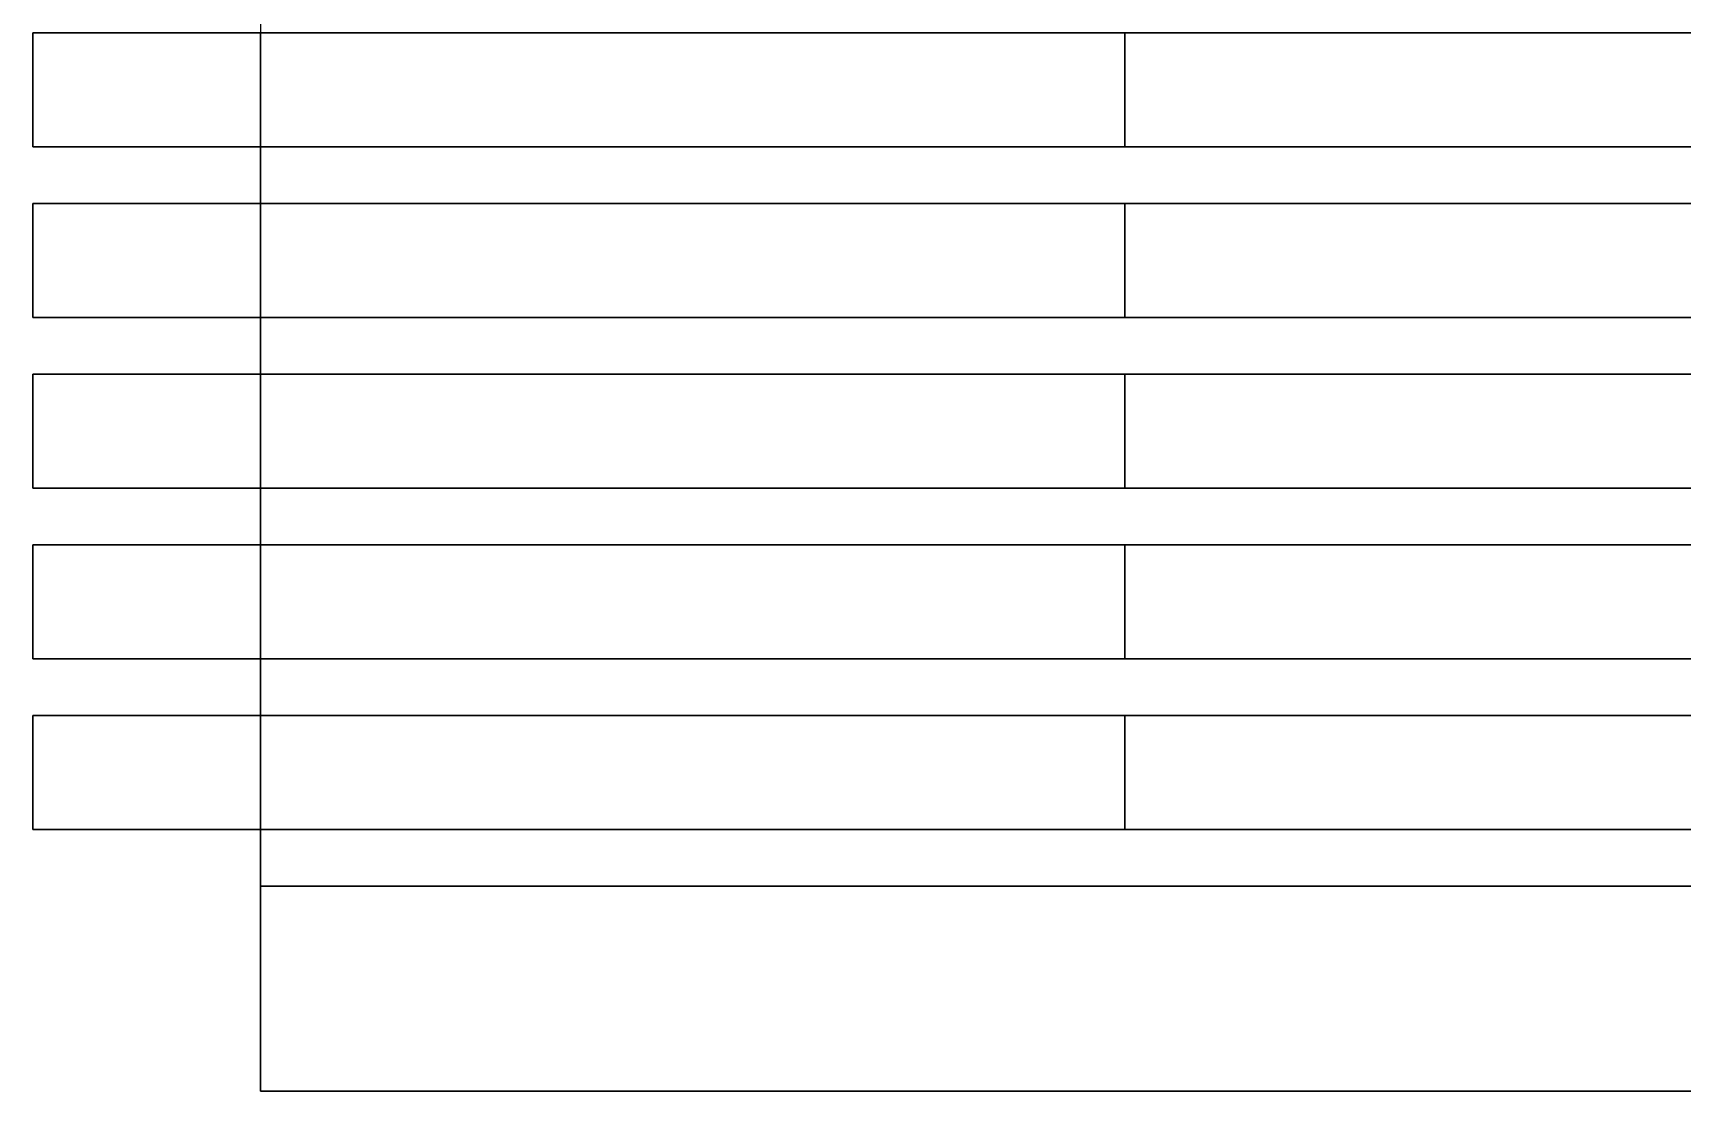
# Model space of a CAD drawing. Header units: millimetres. Extents: x -20 to 230, y -446 to 0.
# Drawn here: x -20 to 125, y -446 to -353 of the extents above; entities that cross this region are included whole.
import ezdxf

# ---------------------------------------------------------------- set-up
doc = ezdxf.new("R2010")
doc.units = ezdxf.units.MM
for name, color, linetype in [('1', 9, 'Continuous'), ('27', 7, 'Continuous'), ('Caixa', 250, 'Continuous')]:
    doc.layers.add(name, color=color, linetype=linetype)
for name, color, linetype, plot in [('2', 253, 'Continuous', False), ('3', 41, 'Continuous', False), ('4', 253, 'Continuous', False), ('Letra', 250, 'Continuous', False)]:
    doc.layers.add(name, color=color, linetype=linetype, plot=plot)

# ---------------------------------------------------------------- blocks, each defined once
blk = doc.blocks.new('2')
at = {"layer": 'Letra', "invisible_edges": 15}
for points in [[(58.69, -477.5, 130), (0, -477.5, 130), (0, -76, 130), (58.69, -76, 130)], [(67.52, -95, 130), (67.52, -477.5, 130), (58.69, -477.5, 130), (58.69, -86, 130)], [(67.52, -401.82, 130), (68.71, -401.82, 130), (68.71, -408.19, 130), (67.52, -408.19, 130)], [(68.71, -408.19, 130), (68.71, -408.19, 125), (68.71, -401.82, 125), (68.71, -401.82, 130)], [(68.71, -401.82, 125), (68.71, -408.19, 125), (99.63, -408.19, 125), (99.63, -401.82, 125)], [(99.63, -408.19, 130), (99.63, -408.19, 125), (99.63, -401.82, 125), (99.63, -401.82, 130)], [(151.31, -401.82, 130), (151.31, -477.5, 130), (105, -477.5, 130), (99.63, -401.82, 130)], [(99.63, -401.82, 130), (105, -477.5, 130), (99.63, -444.94, 130), (99.63, -438.57, 130)], [(67.52, -408.19, 130), (99.63, -408.19, 130), (90.48, -412.97, 130), (67.52, -412.97, 130)], [(68.71, -408.19, 130), (68.71, -408.19, 125), (99.63, -408.19, 125), (99.63, -408.19, 130)], [(90.48, -412.97, 130), (94.06, -413.14, 130), (99.63, -408.19, 130)], [(99.63, -408.19, 130), (96.62, -413.06, 130), (95.2, -412.88, 130), (94.06, -413.14, 130)], [(99.63, -408.19, 130), (98.67, -414.74, 130), (97.81, -413.72, 130), (96.62, -413.06, 130)], [(99.16, -416.38, 130), (99.02, -415.57, 130), (98.67, -414.74, 130), (99.63, -408.19, 130)], [(99.63, -408.19, 130), (99.63, -438.57, 130), (99.13, -417.1, 130), (99.16, -416.38, 130)], [(68.68, -412.97, 130), (67.52, -412.97, 130), (67.52, -420.23, 130), (68.68, -420.23, 130)], [(90.48, -412.97, 125), (90.48, -420.23, 125), (68.68, -420.23, 125), (68.68, -412.97, 125)], [(90.48, -412.97, 130), (90.48, -412.97, 125), (68.68, -412.97, 125), (68.68, -412.97, 130)], [(68.68, -412.97, 130), (68.68, -420.23, 130), (68.68, -420.23, 125), (68.68, -412.97, 125)], [(90.48, -420.23, 125), (90.48, -420.23, 130), (90.48, -412.97, 130), (90.48, -412.97, 125)], [(90.48, -417.99, 130), (90.48, -412.97, 130), (92.17, -414.8, 130), (91.75, -416.09, 130)], [(90.48, -412.97, 130), (92.17, -414.8, 130), (92.94, -413.83, 130), (94.06, -413.14, 130)], [(97.81, -413.72, 125), (96.62, -413.06, 125), (94.06, -413.14, 125), (92.94, -413.83, 125)], [(92.94, -413.83, 130), (92.94, -413.83, 125), (94.06, -413.14, 125), (94.06, -413.14, 130)], [(94.06, -413.14, 130), (94.06, -413.14, 125), (95.2, -412.88, 125), (95.2, -412.88, 130)], [(96.62, -413.06, 125), (95.2, -412.88, 125), (94.06, -413.14, 125)], [(95.2, -412.88, 130), (95.2, -412.88, 125), (96.62, -413.06, 125), (96.62, -413.06, 130)], [(96.62, -413.06, 130), (96.62, -413.06, 125), (97.81, -413.72, 125), (97.81, -413.72, 130)], [(92.17, -414.8, 125), (92.94, -413.83, 125), (97.81, -413.72, 125), (98.67, -414.74, 125)], [(92.17, -414.8, 130), (92.17, -414.8, 125), (92.94, -413.83, 125), (92.94, -413.83, 130)], [(97.81, -413.72, 130), (97.81, -413.72, 125), (98.67, -414.74, 125), (98.67, -414.74, 130)], [(92.32, -418.64, 130), (91.79, -417.34, 130), (91.75, -416.09, 130), (90.48, -417.99, 130)], [(99.02, -415.57, 125), (98.67, -414.74, 125), (92.17, -414.8, 125), (91.75, -416.09, 125)], [(91.75, -416.09, 130), (91.75, -416.09, 125), (92.17, -414.8, 125), (92.17, -414.8, 130)], [(99.02, -415.57, 125), (91.75, -416.09, 125), (91.79, -417.34, 125), (99.16, -416.38, 125)], [(91.79, -417.34, 130), (91.79, -417.34, 125), (91.75, -416.09, 125), (91.75, -416.09, 130)], [(98.67, -414.74, 130), (98.67, -414.74, 125), (99.02, -415.57, 125), (99.02, -415.57, 130)], [(99.02, -415.57, 130), (99.16, -416.38, 130), (99.16, -416.38, 125), (99.02, -415.57, 125)], [(99.16, -416.38, 125), (99.13, -417.1, 125), (92.32, -418.64, 125), (91.79, -417.34, 125)], [(92.32, -418.64, 125), (91.79, -417.34, 125), (91.79, -417.34, 130), (92.32, -418.64, 130)], [(92.32, -418.64, 125), (93.33, -419.67, 125), (98.73, -418.35, 125), (99.13, -417.1, 125)], [(97.66, -419.59, 130), (98.73, -418.35, 130), (99.13, -417.1, 130), (99.63, -438.57, 130)], [(99.13, -417.1, 125), (99.13, -417.1, 130), (98.73, -418.35, 130), (98.73, -418.35, 125)], [(99.16, -416.38, 130), (99.13, -417.1, 130), (99.13, -417.1, 125), (99.16, -416.38, 125)], [(93.33, -419.67, 130), (90.48, -420.23, 130), (90.48, -417.99, 130), (92.32, -418.64, 130)], [(93.33, -419.67, 130), (93.33, -419.67, 125), (92.32, -418.64, 125), (92.32, -418.64, 130)], [(98.73, -418.35, 125), (97.66, -419.59, 125), (94.64, -420.24, 125), (93.33, -419.67, 125)], [(98.73, -418.35, 130), (97.66, -419.59, 130), (97.66, -419.59, 125), (98.73, -418.35, 125)], [(68.39, -433.21, 130), (67.52, -433.21, 130), (67.52, -420.23, 130), (68.4, -431.6, 130)], [(68.4, -431.6, 130), (68.88, -429.66, 130), (69.81, -427.98, 130), (67.52, -420.23, 130)], [(69.81, -427.98, 130), (67.52, -420.23, 130), (74.57, -420.23, 130), (71.57, -426.27, 130)], [(90.48, -420.23, 130), (90.48, -420.23, 125), (68.68, -420.23, 125), (68.68, -420.23, 130)], [(71.57, -426.27, 130), (73.35, -425.23, 130), (75.25, -424.46, 130), (74.57, -420.23, 130)], [(75.25, -424.44, 130), (77.83, -423.86, 130), (80.48, -423.73, 130), (74.57, -420.23, 130)], [(74.57, -420.23, 130), (90.48, -420.23, 130), (83.02, -424.04, 130), (80.48, -423.73, 130)], [(90.48, -420.23, 130), (87.25, -425.65, 130), (85.51, -424.81, 130), (83.02, -424.04, 130)], [(90.48, -420.24, 130), (87.25, -425.65, 130), (89.33, -427.37, 130), (90.67, -429.75, 130)], [(90.48, -420.23, 130), (93.33, -419.67, 130), (94.64, -420.24, 130), (90.48, -420.24, 130)], [(90.48, -420.23, 130), (90.67, -429.75, 130), (91.08, -431.8, 130), (99.63, -438.57, 130)], [(90.48, -420.23, 130), (94.64, -420.24, 130), (99.63, -438.57, 130)], [(94.64, -420.24, 130), (94.64, -420.24, 125), (93.33, -419.67, 125), (93.33, -419.67, 130)], [(97.66, -419.59, 125), (96.12, -420.26, 125), (94.64, -420.24, 125)], [(94.64, -420.24, 130), (96.12, -420.26, 130), (97.66, -419.59, 130), (99.63, -438.57, 130)], [(96.12, -420.26, 130), (94.64, -420.24, 130), (94.64, -420.24, 125), (96.12, -420.26, 125)], [(97.66, -419.59, 130), (96.12, -420.26, 130), (96.12, -420.26, 125), (97.66, -419.59, 125)], [(78.89, -430.1, 125), (77.83, -423.86, 125), (75.25, -424.46, 125), (73.35, -425.23, 125)], [(73.35, -425.23, 130), (73.35, -425.23, 125), (75.25, -424.46, 125), (75.25, -424.46, 130)], [(75.25, -424.46, 130), (75.25, -424.46, 125), (77.83, -423.86, 125), (77.83, -423.86, 130)], [(77.83, -423.86, 130), (77.83, -423.86, 125), (80.48, -423.73, 125), (80.48, -423.73, 130)], [(82.43, -430.59, 125), (83.02, -424.04, 125), (80.48, -423.73, 125), (77.83, -423.86, 125)], [(77.83, -423.86, 125), (82.43, -430.59, 125), (80.54, -430.11, 125), (78.89, -430.1, 125)], [(80.48, -423.73, 130), (80.48, -423.73, 125), (83.02, -424.04, 125), (83.02, -424.04, 130)], [(82.43, -430.59, 125), (87.25, -425.65, 125), (85.51, -424.81, 125), (83.02, -424.04, 125)], [(83.02, -424.04, 130), (83.02, -424.04, 125), (85.51, -424.81, 125), (85.51, -424.81, 130)], [(87.25, -425.65, 125), (85.51, -424.81, 125), (85.51, -424.81, 130), (87.25, -425.65, 130)], [(75.87, -431.15, 125), (73.35, -425.23, 125), (71.57, -426.27, 125), (69.81, -427.98, 125)], [(69.81, -427.98, 130), (69.81, -427.98, 125), (71.57, -426.27, 125), (71.57, -426.27, 130)], [(71.57, -426.27, 130), (71.57, -426.27, 125), (73.35, -425.23, 125), (73.35, -425.23, 130)], [(73.35, -425.23, 125), (78.89, -430.1, 125), (77.37, -430.44, 125), (75.87, -431.15, 125)], [(87.25, -425.65, 125), (85.01, -432.35, 125), (83.91, -431.41, 125), (82.43, -430.59, 125)], [(85.01, -432.35, 125), (90.67, -429.75, 125), (89.33, -427.37, 125), (87.25, -425.65, 125)], [(87.25, -425.65, 130), (87.25, -425.65, 125), (89.33, -427.37, 125), (89.33, -427.37, 130)], [(89.33, -427.37, 130), (89.33, -427.37, 125), (90.67, -429.75, 125), (90.67, -429.75, 130)], [(75.87, -431.15, 125), (69.81, -427.98, 125), (68.88, -429.66, 125), (68.4, -431.6, 125)], [(68.88, -429.66, 130), (68.88, -429.66, 125), (69.81, -427.98, 125), (69.81, -427.98, 130)], [(68.4, -431.6, 130), (68.4, -431.6, 125), (68.88, -429.66, 125), (68.88, -429.66, 130)], [(74.69, -432.06, 130), (75.87, -431.15, 130), (82.43, -430.59, 130), (83.91, -431.41, 130)], [(75.87, -431.15, 130), (77.37, -430.44, 130), (80.54, -430.11, 130), (82.43, -430.59, 130)], [(75.87, -431.15, 130), (75.87, -431.15, 125), (77.37, -430.44, 125), (77.37, -430.44, 130)], [(77.37, -430.44, 130), (77.37, -430.44, 125), (78.89, -430.1, 125), (78.89, -430.1, 130)], [(77.37, -430.44, 130), (77.37, -430.44, 130), (78.89, -430.1, 130), (80.54, -430.11, 130)], [(78.89, -430.1, 130), (78.89, -430.1, 125), (80.54, -430.11, 125), (80.54, -430.11, 130)], [(80.54, -430.11, 130), (80.54, -430.11, 125), (82.43, -430.59, 125), (82.43, -430.59, 130)], [(82.43, -430.59, 130), (82.43, -430.59, 125), (83.91, -431.41, 125), (83.91, -431.41, 130)], [(90.67, -429.75, 125), (85.95, -434.37, 125), (85.61, -433.25, 125), (85.01, -432.35, 125)], [(85.95, -434.37, 125), (90.98, -433.59, 125), (91.08, -431.8, 125), (90.67, -429.75, 125)], [(90.67, -429.75, 130), (90.67, -429.75, 125), (91.08, -431.8, 125), (91.08, -431.8, 130)], [(75.87, -431.15, 125), (68.4, -431.6, 125), (68.39, -433.21, 125), (68.78, -434.94, 125)], [(68.39, -433.21, 130), (68.39, -433.21, 125), (68.4, -431.6, 125), (68.4, -431.6, 130)], [(68.78, -434.94, 125), (75.87, -431.15, 125), (74.69, -432.06, 125), (74.01, -433, 125)], [(74.01, -433, 130), (74.69, -432.06, 130), (83.91, -431.41, 130), (85.01, -432.35, 130)], [(74.01, -433, 130), (74.01, -433, 125), (74.69, -432.06, 125), (74.69, -432.06, 130)], [(74.69, -432.06, 130), (74.69, -432.06, 125), (75.87, -431.15, 125), (75.87, -431.15, 130)], [(83.91, -431.41, 130), (83.91, -431.41, 125), (85.01, -432.35, 125), (85.01, -432.35, 130)], [(91.08, -431.8, 130), (91.08, -431.8, 125), (90.98, -433.59, 125), (90.98, -433.59, 130)], [(90.98, -433.59, 130), (91.08, -431.8, 130), (99.63, -438.57, 130)], [(68.39, -433.21, 130), (68.78, -434.94, 130), (69.65, -436.66, 130), (67.52, -438.57, 130)], [(67.52, -438.57, 130), (68.39, -433.21, 130), (67.52, -433.21, 130)], [(68.78, -434.94, 130), (68.78, -434.94, 125), (68.39, -433.21, 125), (68.39, -433.21, 130)], [(68.78, -434.94, 125), (74.01, -433, 125), (73.93, -434.37, 125), (73.93, -435.72, 125)], [(73.76, -434.37, 130), (74.01, -433, 130), (85.01, -432.35, 130), (85.61, -433.25, 130)], [(73.76, -434.37, 130), (73.76, -434.37, 125), (74.01, -433, 125), (74.01, -433, 130)], [(73.93, -435.72, 130), (73.76, -434.37, 130), (85.61, -433.25, 130), (85.95, -434.36, 130)], [(85.01, -432.35, 130), (85.01, -432.35, 125), (85.61, -433.25, 125), (85.61, -433.25, 130)], [(85.61, -433.25, 130), (85.61, -433.25, 125), (85.95, -434.37, 125), (85.95, -434.37, 130)], [(69.65, -436.66, 130), (69.65, -436.66, 125), (68.78, -434.94, 125), (68.78, -434.94, 130)], [(74.34, -436.72, 125), (73.93, -435.72, 125), (68.78, -434.94, 125), (69.65, -436.66, 125)], [(73.93, -435.72, 130), (73.93, -435.72, 125), (73.76, -434.37, 125), (73.76, -434.37, 130)], [(85.91, -435.74, 130), (85.95, -434.37, 130), (73.93, -435.72, 130), (74.34, -436.72, 130)], [(90.98, -433.59, 125), (85.53, -436.76, 125), (85.91, -435.74, 125), (85.95, -434.37, 125)], [(85.53, -436.76, 125), (89.81, -436.5, 125), (90.46, -435.32, 125), (90.98, -433.59, 125)], [(85.95, -434.37, 130), (85.95, -434.37, 125), (85.91, -435.74, 125), (85.91, -435.74, 130)], [(89.81, -436.5, 130), (90.46, -435.32, 130), (90.98, -433.59, 130), (99.63, -438.57, 130)], [(90.98, -433.59, 130), (90.98, -433.59, 125), (90.46, -435.32, 125), (90.46, -435.32, 130)], [(74.34, -436.72, 130), (74.34, -436.72, 125), (73.93, -435.72, 125), (73.93, -435.72, 130)], [(74.79, -437.38, 130), (74.34, -436.72, 130), (85.91, -435.74, 130), (85.53, -436.76, 130)], [(85.91, -435.74, 130), (85.91, -435.74, 125), (85.53, -436.76, 125), (85.53, -436.76, 130)], [(90.46, -435.32, 125), (90.46, -435.32, 130), (89.81, -436.5, 130), (89.81, -436.5, 125)], [(71.52, -438.57, 130), (67.52, -438.57, 130), (69.65, -436.66, 130)], [(71.52, -438.57, 125), (69.65, -436.66, 125), (69.65, -436.66, 130), (71.52, -438.57, 130)], [(71.52, -438.57, 125), (69.65, -436.66, 125), (75.48, -438.06, 125), (76.27, -438.57, 125)], [(69.65, -436.66, 125), (74.34, -436.72, 125), (74.79, -437.38, 125), (75.48, -438.06, 125)], [(74.79, -437.38, 130), (74.79, -437.38, 125), (74.34, -436.72, 125), (74.34, -436.72, 130)], [(75.48, -438.06, 130), (74.79, -437.38, 130), (85.53, -436.76, 130), (84.8, -437.72, 130)], [(75.48, -438.06, 130), (75.48, -438.06, 125), (74.79, -437.38, 125), (74.79, -437.38, 130)], [(84.8, -437.72, 130), (75.48, -438.06, 130), (76.27, -438.57, 130), (83.41, -438.57, 130)], [(87.78, -438.57, 125), (88.92, -437.61, 125), (84.8, -437.72, 125), (83.41, -438.57, 125)], [(84.8, -437.72, 130), (84.8, -437.72, 125), (83.41, -438.57, 125), (83.41, -438.57, 130)], [(84.8, -437.72, 125), (85.53, -436.76, 125), (89.81, -436.5, 125), (88.92, -437.61, 125)], [(85.53, -436.76, 130), (85.53, -436.76, 125), (84.8, -437.72, 125), (84.8, -437.72, 130)], [(87.78, -438.57, 130), (88.92, -437.61, 130), (89.81, -436.5, 130), (99.63, -438.57, 130)], [(88.92, -437.61, 130), (88.92, -437.61, 125), (87.78, -438.57, 125), (87.78, -438.57, 130)], [(89.81, -436.5, 125), (89.81, -436.5, 130), (88.92, -437.61, 130), (88.92, -437.61, 125)], [(67.52, -438.57, 130), (68.71, -438.57, 130), (68.71, -444.94, 130), (67.52, -444.94, 130)], [(68.71, -444.94, 130), (68.71, -444.94, 125), (68.71, -438.57, 125), (68.71, -438.57, 130)], [(68.71, -438.57, 125), (68.71, -444.94, 125), (99.63, -444.94, 125), (99.63, -438.57, 125)], [(68.71, -438.57, 130), (68.71, -438.57, 125), (71.52, -438.57, 125), (71.52, -438.57, 130)], [(76.27, -438.57, 125), (75.48, -438.06, 125), (75.48, -438.06, 130), (76.27, -438.57, 130)], [(83.41, -438.57, 125), (76.27, -438.57, 125), (76.27, -438.57, 130), (83.41, -438.57, 130)], [(99.63, -438.57, 130), (99.63, -438.57, 125), (87.78, -438.57, 125), (87.78, -438.57, 130)], [(99.63, -444.94, 130), (99.63, -444.94, 125), (99.63, -438.57, 125), (99.63, -438.57, 130)], [(67.52, -451.9, 130), (69.45, -451.9, 130), (70.15, -450.77, 130), (67.52, -444.94, 130)], [(70.15, -450.77, 130), (71.08, -449.8, 130), (72.33, -448.95, 130), (67.52, -444.94, 130)], [(72.33, -448.95, 130), (73.68, -448.43, 130), (75.52, -448.21, 130), (67.52, -444.94, 130)], [(75.52, -448.21, 130), (75.52, -444.94, 130), (67.52, -444.94, 130)], [(68.71, -444.94, 130), (68.71, -444.94, 125), (99.63, -444.94, 125), (99.63, -444.94, 130)], [(75.52, -448.21, 130), (76.96, -448.41, 130), (78.38, -448.94, 130), (75.52, -444.94, 130)], [(75.52, -444.94, 130), (78.38, -448.94, 130), (79.7, -449.82, 130), (79.7, -444.94, 130)], [(79.7, -444.94, 130), (79.7, -449.82, 130), (81, -450.95, 130), (99.63, -444.94, 130)], [(83.82, -450.55, 130), (88.24, -449.71, 130), (99.63, -444.94, 130), (81, -450.95, 130)], [(99.63, -444.94, 130), (88.24, -449.71, 130), (88.96, -450.9, 130), (105, -477.5, 130)], [(72.33, -448.95, 130), (72.33, -448.95, 125), (71.08, -449.8, 125), (71.08, -449.8, 130)], [(72.33, -448.95, 125), (71.08, -449.8, 125), (73.46, -456.74, 125), (74.1, -455.99, 125)], [(73.68, -448.43, 130), (73.68, -448.43, 125), (72.33, -448.95, 125), (72.33, -448.95, 130)], [(75.07, -455.5, 125), (74.1, -455.99, 125), (72.33, -448.95, 125), (73.68, -448.43, 125)], [(75.52, -448.21, 130), (75.52, -448.21, 125), (73.68, -448.43, 125), (73.68, -448.43, 130)], [(76.96, -448.41, 125), (75.52, -448.21, 125), (73.68, -448.43, 125), (75.07, -455.5, 125)], [(75.07, -455.5, 125), (79.7, -449.82, 125), (78.38, -448.94, 125), (76.96, -448.41, 125)], [(76.96, -448.41, 125), (76.96, -448.41, 130), (75.52, -448.21, 130), (75.52, -448.21, 125)], [(78.38, -448.94, 130), (78.38, -448.94, 125), (76.96, -448.41, 125), (76.96, -448.41, 130)], [(79.7, -449.82, 130), (79.7, -449.82, 125), (78.38, -448.94, 125), (78.38, -448.94, 130)], [(71.08, -449.8, 125), (70.15, -450.77, 125), (69.45, -451.9, 125), (73.46, -456.74, 125)], [(70.15, -450.77, 130), (70.15, -450.77, 125), (69.45, -451.9, 125), (69.45, -451.9, 130)], [(71.08, -449.8, 130), (71.08, -449.8, 125), (70.15, -450.77, 125), (70.15, -450.77, 130)], [(75.07, -455.5, 125), (81.91, -452.03, 125), (81, -450.95, 125), (79.7, -449.82, 125)], [(81, -450.95, 130), (81, -450.95, 125), (79.7, -449.82, 125), (79.7, -449.82, 130)], [(83.82, -450.55, 130), (81, -450.95, 130), (81.91, -452.03, 130), (84.92, -452.33, 130)], [(81.91, -452.03, 130), (81.91, -452.03, 125), (81, -450.95, 125), (81, -450.95, 130)], [(88.24, -449.71, 130), (88.24, -449.71, 125), (83.82, -450.55, 125), (83.82, -450.55, 130)], [(88.24, -449.71, 125), (88.96, -450.9, 125), (84.92, -452.33, 125), (83.82, -450.55, 125)], [(83.82, -450.55, 130), (83.82, -450.56, 125), (84.92, -452.33, 125), (84.92, -452.33, 130)], [(84.92, -452.33, 125), (85.57, -453.88, 125), (89.46, -451.93, 125), (88.96, -450.9, 125)], [(88.96, -450.9, 130), (88.96, -450.9, 125), (88.24, -449.71, 125), (88.24, -449.71, 130)], [(89.46, -451.93, 130), (88.96, -450.9, 130), (88.96, -450.9, 125), (89.46, -451.93, 125)], [(88.96, -450.9, 130), (89.46, -451.93, 130), (89.99, -453.27, 130), (105, -477.5, 130)], [(68.82, -454.7, 130), (68.96, -453.25, 130), (69.45, -451.9, 130), (67.52, -451.9, 130)], [(67.52, -454.7, 130), (67.52, -451.9, 130), (68.82, -454.7, 130)], [(69.45, -451.9, 125), (68.96, -453.25, 125), (68.82, -454.7, 125), (73.46, -456.74, 125)], [(69.45, -451.9, 130), (69.45, -451.9, 125), (68.96, -453.25, 125), (68.96, -453.25, 130)], [(82.77, -453.45, 125), (81.91, -452.03, 125), (75.07, -455.5, 125), (76.37, -455.54, 125)], [(82.77, -453.45, 130), (82.77, -453.45, 125), (81.91, -452.03, 125), (81.91, -452.03, 130)], [(84.92, -452.33, 130), (85.57, -453.88, 130), (82.77, -453.45, 130), (81.91, -452.03, 130)], [(84.92, -452.33, 130), (84.92, -452.33, 125), (85.57, -453.88, 125), (85.57, -453.88, 130)], [(89.46, -451.93, 125), (89.99, -453.27, 125), (85.98, -455.44, 125), (85.57, -453.88, 125)], [(89.99, -453.27, 130), (89.99, -453.27, 125), (89.46, -451.93, 125), (89.46, -451.93, 130)], [(68.96, -453.25, 130), (68.96, -453.25, 125), (68.82, -454.7, 125), (68.82, -454.7, 130)], [(78.58, -457.23, 125), (77.55, -456.16, 125), (76.37, -455.54, 125), (82.77, -453.45, 125)], [(83.7, -456.42, 125), (83.39, -455.03, 125), (82.77, -453.45, 125), (78.58, -457.23, 125)], [(83.39, -455.03, 130), (83.39, -455.03, 125), (82.77, -453.45, 125), (82.77, -453.45, 130)], [(82.77, -453.45, 130), (83.39, -455.03, 130), (85.98, -455.44, 130), (85.57, -453.88, 130)], [(85.98, -455.44, 125), (86.17, -457.02, 125), (90.41, -454.72, 125), (89.99, -453.27, 125)], [(90.41, -454.72, 130), (90.41, -454.72, 125), (89.99, -453.27, 125), (89.99, -453.27, 130)], [(105, -477.5, 130), (90.41, -454.72, 130), (89.99, -453.27, 130)], [(69.3, -457.58, 130), (68.91, -455.98, 130), (68.82, -454.7, 130), (67.52, -454.7, 130)], [(67.52, -454.7, 130), (67.52, -457.58, 130), (69.3, -457.58, 130)], [(68.82, -454.7, 130), (68.82, -454.7, 125), (68.91, -455.98, 125), (68.91, -455.98, 130)], [(73.46, -456.74, 125), (73.14, -457.72, 125), (73.31, -458.99, 125), (68.82, -454.7, 125)], [(68.82, -454.7, 125), (68.91, -455.98, 125), (69.3, -457.58, 125), (73.31, -458.99, 125)], [(83.7, -456.42, 125), (83.7, -456.42, 130), (83.39, -455.03, 130), (83.39, -455.03, 125)], [(85.98, -455.44, 130), (86.17, -457.02, 130), (83.7, -456.42, 130), (83.39, -455.03, 130)], [(85.57, -453.88, 130), (85.57, -453.88, 125), (85.98, -455.44, 125), (85.98, -455.44, 130)], [(90.41, -454.72, 125), (90.68, -456.15, 125), (86.16, -458.47, 125), (86.17, -457.02, 125)], [(90.68, -456.15, 130), (90.68, -456.15, 125), (90.41, -454.72, 125), (90.41, -454.72, 130)], [(90.83, -457.89, 130), (90.68, -456.15, 130), (90.41, -454.72, 130), (105, -477.5, 130)], [(68.91, -455.98, 130), (68.91, -455.98, 125), (69.3, -457.58, 125), (69.3, -457.58, 130)], [(73.14, -457.72, 130), (73.14, -457.72, 125), (73.46, -456.74, 125), (73.46, -456.74, 130)], [(77.97, -461.19, 130), (76.7, -461.21, 130), (73.14, -457.72, 130), (73.46, -456.74, 130)], [(73.46, -456.74, 130), (73.46, -456.74, 125), (74.1, -455.99, 125), (74.1, -455.99, 130)], [(79.09, -460.86, 130), (74.1, -455.99, 130), (73.46, -456.74, 130), (77.97, -461.19, 130)], [(74.1, -455.99, 130), (74.1, -455.99, 125), (75.07, -455.5, 125), (75.07, -455.5, 130)], [(79.09, -460.86, 130), (74.1, -455.99, 130), (75.07, -455.5, 130), (79.25, -460.16, 130)], [(75.07, -455.5, 130), (75.07, -455.5, 125), (76.37, -455.54, 125), (76.37, -455.54, 130)], [(79.25, -460.16, 130), (79.28, -459.36, 130), (76.37, -455.54, 130), (75.07, -455.5, 130)], [(76.37, -455.54, 130), (76.37, -455.54, 125), (77.55, -456.16, 125), (77.55, -456.16, 130)], [(76.37, -455.54, 130), (77.55, -456.16, 130), (79.13, -458.43, 130), (79.28, -459.36, 130)], [(77.55, -456.16, 130), (77.55, -456.16, 125), (78.58, -457.23, 125), (78.58, -457.23, 130)], [(79.13, -458.43, 130), (77.55, -456.16, 130), (78.58, -457.23, 130)], [(79.28, -459.36, 125), (79.13, -458.43, 125), (78.58, -457.23, 125), (83.7, -456.42, 125)], [(83.81, -457.77, 125), (83.7, -456.42, 125), (79.28, -459.36, 125), (79.25, -460.16, 125)], [(83.81, -457.77, 125), (83.81, -457.77, 130), (83.7, -456.42, 130), (83.7, -456.42, 125)], [(86.17, -457.02, 130), (86.16, -458.47, 130), (83.81, -457.77, 130), (83.7, -456.42, 130)], [(85.86, -459.78, 125), (86.16, -458.47, 125), (90.68, -456.15, 125), (90.83, -457.89, 125)], [(85.98, -455.44, 130), (85.98, -455.44, 125), (86.17, -457.02, 125), (86.17, -457.02, 130)], [(90.83, -457.89, 130), (90.83, -457.89, 125), (90.68, -456.15, 125), (90.68, -456.15, 130)], [(67.52, -460.97, 130), (69.93, -459, 130), (69.3, -457.58, 130), (67.52, -457.58, 130)], [(69.3, -457.58, 130), (69.3, -457.58, 125), (69.93, -459, 125), (69.93, -459, 130)], [(69.3, -457.58, 125), (69.93, -459, 125), (70.59, -460.02, 125), (73.31, -458.99, 125)], [(73.31, -458.99, 130), (73.31, -458.99, 125), (73.14, -457.72, 125), (73.14, -457.72, 130)], [(73.14, -457.72, 130), (73.31, -458.99, 130), (74.23, -460.13, 130), (75.45, -460.88, 130)], [(76.7, -461.21, 130), (75.45, -460.88, 130), (73.14, -457.72, 130)], [(78.58, -457.23, 130), (78.58, -457.23, 125), (79.13, -458.43, 125), (79.13, -458.43, 130)], [(83.72, -459.21, 125), (83.81, -457.77, 125), (79.25, -460.16, 125), (79.09, -460.86, 125)], [(83.72, -459.21, 130), (83.72, -459.21, 125), (83.81, -457.77, 125), (83.81, -457.77, 130)], [(86.16, -458.47, 130), (85.86, -459.78, 130), (83.72, -459.21, 130), (83.81, -457.77, 130)], [(90.83, -457.89, 125), (90.79, -459.56, 125), (85.11, -460.97, 125), (85.86, -459.78, 125)], [(86.17, -457.02, 130), (86.17, -457.02, 125), (86.16, -458.47, 125), (86.16, -458.47, 130)], [(90.79, -459.56, 130), (90.79, -459.56, 125), (90.83, -457.89, 125), (90.83, -457.89, 130)], [(105, -477.5, 130), (90.83, -457.89, 130), (90.79, -459.56, 130)], [(67.52, -460.97, 130), (71.4, -460.97, 130), (70.59, -460.02, 130), (69.93, -459, 130)], [(69.93, -459, 130), (69.93, -459, 125), (70.59, -460.02, 125), (70.59, -460.02, 130)], [(75.45, -460.88, 125), (74.23, -460.13, 125), (73.31, -458.99, 125), (70.59, -460.02, 125)], [(74.23, -460.13, 130), (73.31, -458.99, 130), (73.31, -458.99, 125), (74.23, -460.13, 125)], [(79.13, -458.43, 130), (79.13, -458.43, 125), (79.28, -459.36, 125), (79.28, -459.36, 130)], [(79.28, -459.36, 130), (79.28, -459.36, 125), (79.25, -460.16, 125), (79.25, -460.16, 130)], [(83.31, -460.97, 130), (83.31, -460.97, 125), (83.72, -459.21, 125), (83.72, -459.21, 130)], [(85.86, -459.78, 130), (85.11, -460.97, 130), (83.31, -460.97, 130), (83.72, -459.21, 130)], [(90.79, -459.56, 125), (90.54, -461.17, 125), (89.87, -462.84, 125), (85.11, -460.97, 125)], [(86.16, -458.47, 130), (86.16, -458.47, 125), (85.86, -459.78, 125), (85.86, -459.78, 130)], [(90.54, -461.17, 130), (90.54, -461.17, 125), (90.79, -459.56, 125), (90.79, -459.56, 130)], [(105, -477.5, 130), (93.7, -477.5, 130), (90.54, -461.17, 130), (90.79, -459.56, 130)], [(68.79, -460.97, 130), (68.79, -467.5, 130), (67.52, -467.5, 130), (67.52, -460.97, 130)], [(68.79, -467.5, 130), (68.79, -467.5, 125), (68.79, -460.97, 125), (68.79, -460.97, 130)], [(71.4, -460.97, 130), (71.4, -460.97, 125), (68.79, -460.97, 125), (68.79, -460.97, 130)], [(83.31, -460.97, 125), (83.67, -467.5, 125), (68.79, -467.5, 125), (68.79, -460.97, 125)], [(70.59, -460.02, 130), (70.59, -460.02, 125), (71.4, -460.97, 125), (71.4, -460.97, 130)], [(70.59, -460.02, 125), (71.4, -460.97, 125), (75.77, -460.97, 125), (75.45, -460.88, 125)], [(75.45, -460.88, 130), (75.45, -460.88, 125), (74.23, -460.13, 125), (74.23, -460.13, 130)], [(76.7, -461.21, 130), (76.7, -461.21, 125), (75.45, -460.88, 125), (75.45, -460.88, 130)], [(79.09, -460.86, 130), (79.09, -460.86, 125), (77.97, -461.19, 125), (77.97, -461.19, 130)], [(79.25, -460.16, 130), (79.09, -460.86, 130), (79.09, -460.86, 125), (79.25, -460.16, 125)], [(85.11, -460.97, 130), (83.31, -460.97, 130), (83.31, -460.97, 125), (85.11, -460.97, 125)], [(87.43, -465.78, 125), (85.55, -466.91, 125), (83.67, -467.5, 125), (85.11, -460.97, 125)], [(85.86, -459.78, 130), (85.11, -460.97, 130), (85.11, -460.97, 125), (85.86, -459.78, 125)], [(89.87, -462.84, 125), (88.82, -464.43, 125), (87.43, -465.78, 125), (85.11, -460.97, 125)], [(77.97, -461.19, 130), (77.97, -461.19, 125), (76.7, -461.21, 125), (76.7, -461.21, 130)], [(89.87, -462.84, 130), (83.67, -477.5, 130), (93.7, -477.5, 130), (90.54, -461.17, 130)], [(89.87, -462.84, 130), (89.87, -462.84, 125), (90.54, -461.17, 125), (90.54, -461.17, 130)], [(89.87, -462.84, 130), (88.82, -464.43, 130), (87.43, -465.78, 130), (83.67, -477.5, 130)], [(88.82, -464.43, 130), (88.82, -464.43, 125), (89.87, -462.84, 125), (89.87, -462.84, 130)], [(87.43, -465.78, 130), (87.43, -465.78, 125), (88.82, -464.43, 125), (88.82, -464.43, 130)], [(83.67, -477.5, 130), (83.67, -467.5, 130), (85.55, -466.91, 130), (87.43, -465.78, 130)], [(85.55, -466.91, 130), (85.55, -466.91, 125), (87.43, -465.78, 125), (87.43, -465.78, 130)], [(67.52, -477.5, 130), (67.52, -467.5, 130), (83.67, -467.5, 130), (83.67, -477.5, 130)], [(83.67, -467.5, 125), (83.67, -467.5, 130), (68.79, -467.5, 130), (68.79, -467.5, 125)], [(83.67, -467.5, 130), (83.67, -467.5, 125), (85.55, -466.91, 125), (85.55, -466.91, 130)], [(0, -500, 130), (0, -477.5, 130), (210, -477.5, 130), (210, -500, 130)]]:
    blk.add_3dface(points, dxfattribs=at)

msp = doc.modelspace()

# ---------------------------------------------------------------- linework, layer by layer
at = {"layer": '1'}
for points in [[(-20, -408, 115), (-20, -398, 115), (76, -398, 115), (76, -408, 115)], [(-20, -398, 115), (-20, -398, 15), (76, -398, 15), (76, -398, 115)], [(-20, -408, 15), (-20, -398, 15), (76, -398, 15), (76, -408, 15)], [(-20, -408, 115), (-20, -398, 115), (-20, -398, 15), (-20, -408, 15)], [(76, -408, 115), (76, -398, 115), (76, -398, 15), (76, -408, 15)], [(-20, -408, 115), (-20, -408, 15), (76, -408, 15), (76, -408, 115)]]:
    msp.add_3dface(points, dxfattribs=at)
at = {"layer": '2'}
for points in [[(-20, -393, 115), (-20, -383, 115), (76, -383, 115), (76, -393, 115)], [(-20, -383, 115), (-20, -383, 15), (76, -383, 15), (76, -383, 115)], [(-20, -393, 15), (-20, -383, 15), (76, -383, 15), (76, -393, 15)], [(-20, -393, 115), (-20, -383, 115), (-20, -383, 15), (-20, -393, 15)], [(76, -393, 115), (76, -383, 115), (76, -383, 15), (76, -393, 15)], [(-20, -393, 115), (-20, -393, 15), (76, -393, 15), (76, -393, 115)]]:
    msp.add_3dface(points, dxfattribs=at)
at = {"layer": '27'}
for points in [[(-20, -423, 115), (-20, -413, 115), (76, -413, 115), (76, -423, 115)], [(-20, -413, 115), (-20, -413, 15), (76, -413, 15), (76, -413, 115)], [(-20, -423, 15), (-20, -413, 15), (76, -413, 15), (76, -423, 15)], [(-20, -423, 115), (-20, -413, 115), (-20, -413, 15), (-20, -423, 15)], [(76, -423, 115), (76, -413, 115), (76, -413, 15), (76, -423, 15)], [(-20, -423, 115), (-20, -423, 15), (76, -423, 15), (76, -423, 115)]]:
    msp.add_3dface(points, dxfattribs=at)
at = {"layer": '3'}
for points in [[(-20, -378, 115), (-20, -368, 115), (76, -368, 115), (76, -378, 115)], [(-20, -368, 115), (-20, -368, 15), (76, -368, 15), (76, -368, 115)], [(-20, -378, 15), (-20, -368, 15), (76, -368, 15), (76, -378, 15)], [(-20, -378, 115), (-20, -368, 115), (-20, -368, 15), (-20, -378, 15)], [(76, -378, 115), (76, -368, 115), (76, -368, 15), (76, -378, 15)], [(-20, -378, 115), (-20, -378, 15), (76, -378, 15), (76, -378, 115)]]:
    msp.add_3dface(points, dxfattribs=at)
at = {"layer": '4'}
for points in [[(-20, -363, 115), (-20, -353, 115), (76, -353, 115), (76, -363, 115)], [(-20, -353, 115), (-20, -353, 15), (76, -353, 15), (76, -353, 115)], [(-20, -363, 15), (-20, -353, 15), (76, -353, 15), (76, -363, 15)], [(-20, -363, 115), (-20, -353, 115), (-20, -353, 15), (-20, -363, 15)], [(76, -363, 115), (76, -353, 115), (76, -353, 15), (76, -363, 15)], [(-20, -363, 115), (-20, -363, 15), (76, -363, 15), (76, -363, 115)]]:
    msp.add_3dface(points, dxfattribs=at)
at = {"layer": 'Caixa'}
for p, q in [((0, -446, 130), (0, -446)), ((0, -446), (210, -446)), ((210, -446, 130), (0, -446, 130))]:
    msp.add_line(p, q, dxfattribs=at)
for points in [[(0, 0), (0, -446), (210, -446), (210, 0)], [(0, -353, 115), (0, -363, 115), (210, -363, 115), (210, -353, 115)], [(210, -353, 15), (210, -363, 15), (0, -363, 15), (0, -353, 15)], [(210, -368, 112), (210, -363, 112), (0, -363, 112), (0, -368, 112)], [(0, -363, 115), (0, -363, 112), (210, -363, 112), (210, -363, 115)], [(0, -368, 18), (0, -363, 18), (210, -363, 18), (210, -368, 18)], [(210, -363, 15), (210, -363, 18), (0, -363, 18), (0, -363, 15)], [(0, -368, 112), (0, -368, 115), (210, -368, 115), (210, -368, 112)], [(0, -368, 115), (0, -378, 115), (210, -378, 115), (210, -368, 115)], [(210, -368, 18), (210, -368, 15), (0, -368, 15), (0, -368, 18)], [(210, -368, 15), (210, -378, 15), (0, -378, 15), (0, -368, 15)], [(210, -383, 112), (210, -378, 112), (0, -378, 112), (0, -383, 112)], [(0, -378, 115), (0, -378, 112), (210, -378, 112), (210, -378, 115)], [(0, -383, 18), (0, -378, 18), (210, -378, 18), (210, -383, 18)], [(210, -378, 15), (210, -378, 18), (0, -378, 18), (0, -378, 15)], [(0, -383, 112), (0, -383, 115), (210, -383, 115), (210, -383, 112)], [(0, -383, 115), (0, -393, 115), (210, -393, 115), (210, -383, 115)], [(210, -383, 18), (210, -383, 15), (0, -383, 15), (0, -383, 18)], [(210, -383, 15), (210, -393, 15), (0, -393, 15), (0, -383, 15)], [(210, -398, 112), (210, -393, 112), (0, -393, 112), (0, -398, 112)], [(0, -393, 115), (0, -393, 112), (210, -393, 112), (210, -393, 115)], [(0, -398, 18), (0, -393, 18), (210, -393, 18), (210, -398, 18)], [(210, -393, 15), (210, -393, 18), (0, -393, 18), (0, -393, 15)], [(0, -398, 112), (0, -398, 115), (210, -398, 115), (210, -398, 112)], [(0, -398, 115), (0, -408, 115), (210, -408, 115), (210, -398, 115)], [(210, -398, 18), (210, -398, 15), (0, -398, 15), (0, -398, 18)], [(210, -398, 15), (210, -408, 15), (0, -408, 15), (0, -398, 15)], [(210, -413, 112), (210, -408, 112), (0, -408, 112), (0, -413, 112)], [(0, -408, 115), (0, -408, 112), (210, -408, 112), (210, -408, 115)], [(0, -413, 18), (0, -408, 18), (210, -408, 18), (210, -413, 18)], [(210, -408, 15), (210, -408, 18), (0, -408, 18), (0, -408, 15)], [(0, -413, 112), (0, -413, 115), (210, -413, 115), (210, -413, 112)], [(0, -413, 115), (0, -423, 115), (210, -423, 115), (210, -413, 115)], [(210, -413, 18), (210, -413, 15), (0, -413, 15), (0, -413, 18)], [(210, -413, 15), (210, -423, 15), (0, -423, 15), (0, -413, 15)], [(210, -428, 112), (210, -423, 112), (0, -423, 112), (0, -428, 112)], [(0, -423, 115), (0, -423, 112), (210, -423, 112), (210, -423, 115)], [(0, -428, 18), (0, -423, 18), (210, -423, 18), (210, -428, 18)], [(210, -423, 15), (210, -423, 18), (0, -423, 18), (0, -423, 15)]]:
    msp.add_3dface(points, dxfattribs=at)
for points, invisible_edges in [([(96, -428, 15), (96, -428, 115), (96, -18, 115), (96, -18, 15)], 15), ([(114, -428, 15), (114, -428, 115), (114, -18, 115), (114, -18, 15)], 15), ([(0, -363, 115), (0, -363, 130), (0, -353, 130), (0, -353, 115)], 5), ([(0, -353, 115), (0, -353, 130), (0, -363, 130), (0, -363, 115)], 5), ([(0, -363, 15), (0, -363), (0, -353), (0, -353, 15)], 5), ([(0, -353, 15), (0, -353), (0, -363), (0, -363, 15)], 5), ([(0, -363, 115), (0, -368, 115), (0, -368, 130), (0, -363, 130)], 11), ([(0, -363, 115), (0, -368, 115), (0, -368, 112), (0, -363, 112)], 1), ([(0, -363, 130), (0, -368, 130), (0, -368, 115), (0, -363, 115)], 14), ([(0, -363, 112), (0, -368, 112), (0, -368, 115), (0, -363, 115)], 4), ([(0, -363, 15), (0, -368, 15), (0, -368), (0, -363)], 11), ([(0, -363, 15), (0, -368, 15), (0, -368, 18), (0, -363, 18)], 1), ([(0, -363), (0, -368), (0, -368, 15), (0, -363, 15)], 14), ([(0, -363, 18), (0, -368, 18), (0, -368, 15), (0, -363, 15)], 4), ([(0, -378, 115), (0, -378, 130), (0, -368, 130), (0, -368, 115)], 5), ([(0, -368, 115), (0, -368, 130), (0, -378, 130), (0, -378, 115)], 5), ([(0, -378, 15), (0, -378), (0, -368), (0, -368, 15)], 5), ([(0, -368, 15), (0, -368), (0, -378), (0, -378, 15)], 5), ([(0, -378, 115), (0, -383, 115), (0, -383, 130), (0, -378, 130)], 11), ([(0, -378, 115), (0, -383, 115), (0, -383, 112), (0, -378, 112)], 1), ([(0, -378, 130), (0, -383, 130), (0, -383, 115), (0, -378, 115)], 14), ([(0, -378, 112), (0, -383, 112), (0, -383, 115), (0, -378, 115)], 4), ([(0, -378, 15), (0, -383, 15), (0, -383), (0, -378)], 11), ([(0, -378, 15), (0, -383, 15), (0, -383, 18), (0, -378, 18)], 1), ([(0, -378), (0, -383), (0, -383, 15), (0, -378, 15)], 14), ([(0, -378, 18), (0, -383, 18), (0, -383, 15), (0, -378, 15)], 4), ([(0, -393, 115), (0, -393, 130), (0, -383, 130), (0, -383, 115)], 5), ([(0, -383, 115), (0, -383, 130), (0, -393, 130), (0, -393, 115)], 5), ([(0, -393, 15), (0, -393), (0, -383), (0, -383, 15)], 5), ([(0, -383, 15), (0, -383), (0, -393), (0, -393, 15)], 5), ([(0, -393, 115), (0, -398, 115), (0, -398, 130), (0, -393, 130)], 11), ([(0, -393, 115), (0, -398, 115), (0, -398, 112), (0, -393, 112)], 1), ([(0, -393, 130), (0, -398, 130), (0, -398, 115), (0, -393, 115)], 14), ([(0, -393, 112), (0, -398, 112), (0, -398, 115), (0, -393, 115)], 4), ([(0, -393, 15), (0, -398, 15), (0, -398), (0, -393)], 11), ([(0, -393, 15), (0, -398, 15), (0, -398, 18), (0, -393, 18)], 1), ([(0, -393), (0, -398), (0, -398, 15), (0, -393, 15)], 14), ([(0, -393, 18), (0, -398, 18), (0, -398, 15), (0, -393, 15)], 4), ([(0, -408, 115), (0, -408, 130), (0, -398, 130), (0, -398, 115)], 5), ([(0, -398, 115), (0, -398, 130), (0, -408, 130), (0, -408, 115)], 5), ([(0, -408, 15), (0, -408), (0, -398), (0, -398, 15)], 5), ([(0, -398, 15), (0, -398), (0, -408), (0, -408, 15)], 5), ([(0, -408, 115), (0, -413, 115), (0, -413, 130), (0, -408, 130)], 11), ([(0, -408, 115), (0, -413, 115), (0, -413, 112), (0, -408, 112)], 1), ([(0, -408, 130), (0, -413, 130), (0, -413, 115), (0, -408, 115)], 14), ([(0, -408, 112), (0, -413, 112), (0, -413, 115), (0, -408, 115)], 4), ([(0, -408, 15), (0, -413, 15), (0, -413), (0, -408)], 11), ([(0, -408, 15), (0, -413, 15), (0, -413, 18), (0, -408, 18)], 1), ([(0, -408), (0, -413), (0, -413, 15), (0, -408, 15)], 14), ([(0, -408, 18), (0, -413, 18), (0, -413, 15), (0, -408, 15)], 4), ([(0, -423, 115), (0, -423, 130), (0, -413, 130), (0, -413, 115)], 5), ([(0, -413, 115), (0, -413, 130), (0, -423, 130), (0, -423, 115)], 5), ([(0, -423, 15), (0, -423), (0, -413), (0, -413, 15)], 5), ([(0, -413, 15), (0, -413), (0, -423), (0, -423, 15)], 5), ([(0, -446, 115), (0, -446, 130), (0, -423, 130), (0, -423, 115)], 12), ([(0, -423, 115), (0, -423, 130), (0, -446, 130), (0, -446, 115)], 9), ([(0, -423, 112), (0, -428, 112), (0, -428, 115), (0, -423, 115)], 6), ([(0, -446, 15), (0, -446), (0, -423), (0, -423, 15)], 12), ([(0, -423, 15), (0, -428, 15), (0, -428, 18), (0, -423, 18)], 3), ([(0, -423, 15), (0, -423), (0, -446), (0, -446, 15)], 9), ([(0, -446, 115), (0, -446, 115), (0, -428, 115), (0, -428, 112)], 15), ([(0, -428, 112), (0, -428, 115), (0, -446, 115)], 15), ([(0, -446, 15), (0, -446, 15), (0, -428, 15), (0, -428, 18)], 15), ([(0, -428, 18), (0, -428, 15), (0, -446, 15)], 15), ([(0, -428, 18), (0, -446, 15), (0, -446, 115), (0, -428, 112)], 5), ([(210, -428, 112), (0, -428, 112), (0, -428, 18), (210, -428, 18)], 15), ([(88.83, -436, 71.7), (88.83, -446, 71.7), (87.5, -446, 65), (87.5, -436, 65)], 15), ([(87.5, -436, 65), (87.5, -446, 65), (88.83, -446, 58.3), (88.83, -436, 58.3)], 15), ([(92.63, -436, 77.37), (92.63, -446, 77.37), (88.83, -446, 71.7), (88.83, -436, 71.7)], 15), ([(88.83, -436, 58.3), (88.83, -446, 58.3), (92.63, -446, 52.63), (92.63, -436, 52.63)], 15), ([(92.63, -436, 52.63), (92.63, -446, 52.63), (98.3, -446, 48.83), (98.3, -436, 48.83)], 15), ([(98.3, -446, 81.17), (92.63, -446, 77.37), (92.63, -436, 77.37), (98.3, -436, 81.17)], 15), ([(98.3, -446, 48.83), (98.3, -436, 48.83), (98.3, -436, 48.83), (98.3, -446, 48.83)], 15), ([(98.3, -436, 48.83), (98.3, -446, 48.83), (105, -446, 47.5), (105, -436, 47.5)], 15), ([(105, -446, 82.5), (98.3, -446, 81.17), (98.3, -436, 81.17), (105, -436, 82.5)], 15), ([(105, -436, 47.5), (105, -446, 47.5), (111.7, -446, 48.83), (111.7, -436, 48.83)], 15), ([(111.7, -446, 81.17), (105, -446, 82.5), (105, -436, 82.5), (111.7, -436, 81.17)], 15), ([(111.7, -436, 48.83), (117.37, -436, 52.63), (117.37, -446, 52.63), (111.7, -446, 48.83)], 15), ([(111.7, -436, 81.17), (111.7, -446, 81.17), (117.37, -446, 77.37), (117.37, -436, 77.37)], 15), ([(117.37, -436, 52.63), (117.37, -446, 52.63), (121.17, -446, 58.3), (121.17, -436, 58.3)], 15), ([(117.37, -436, 77.37), (121.17, -436, 71.7), (121.17, -446, 71.7), (117.37, -446, 77.37)], 15), ([(121.17, -436, 58.3), (122.5, -436, 65), (122.5, -446, 65), (121.17, -446, 58.3)], 15), ([(122.5, -446, 65), (121.17, -446, 71.7), (121.17, -436, 71.7), (122.5, -436, 65)], 15), ([(87.5, -446, 130), (87.5, -446), (0, -446), (0, -446, 130)], 15), ([(87.5, -446, 82.5), (122.5, -446, 82.5), (122.5, -446, 130), (87.5, -446, 130)], 15), ([(87.5, -446), (122.5, -446), (122.5, -446, 47.5), (87.5, -446, 47.5)], 15), ([(105, -446, 47.5), (98.3, -446, 48.83), (92.63, -446, 52.63), (87.5, -446, 47.5)], 15), ([(87.5, -446, 65), (88.83, -446, 58.3), (92.63, -446, 52.63), (87.5, -446, 47.5)], 15), ([(105, -446, 82.5), (98.3, -446, 81.17), (92.63, -446, 77.37), (87.5, -446, 82.5)], 15), ([(92.63, -446, 77.37), (88.83, -446, 71.7), (87.5, -446, 65), (87.5, -446, 82.5)], 15), ([(105, -446, 47.5), (122.5, -446, 47.5), (117.37, -446, 52.63), (111.7, -446, 48.83)], 15), ([(105, -446, 82.5), (111.7, -446, 81.17), (117.37, -446, 77.37), (122.5, -446, 82.5)], 15), ([(122.5, -446, 65), (121.17, -446, 58.3), (117.37, -446, 52.63), (122.5, -446, 47.5)], 15), ([(122.5, -446, 65), (121.17, -446, 71.7), (117.37, -446, 77.37), (122.5, -446, 82.5)], 15), ([(210, -446, 130), (210, -446), (122.5, -446), (122.5, -446, 130)], 15)]:
    msp.add_3dface(points, dxfattribs=dict(at, invisible_edges=invisible_edges))

# ---------------------------------------------------------------- block references
at = {"layer": 'Letra'}
msp.add_blockref('2', (0, 54), dxfattribs=at)

doc.saveas('drawing.dxf')
